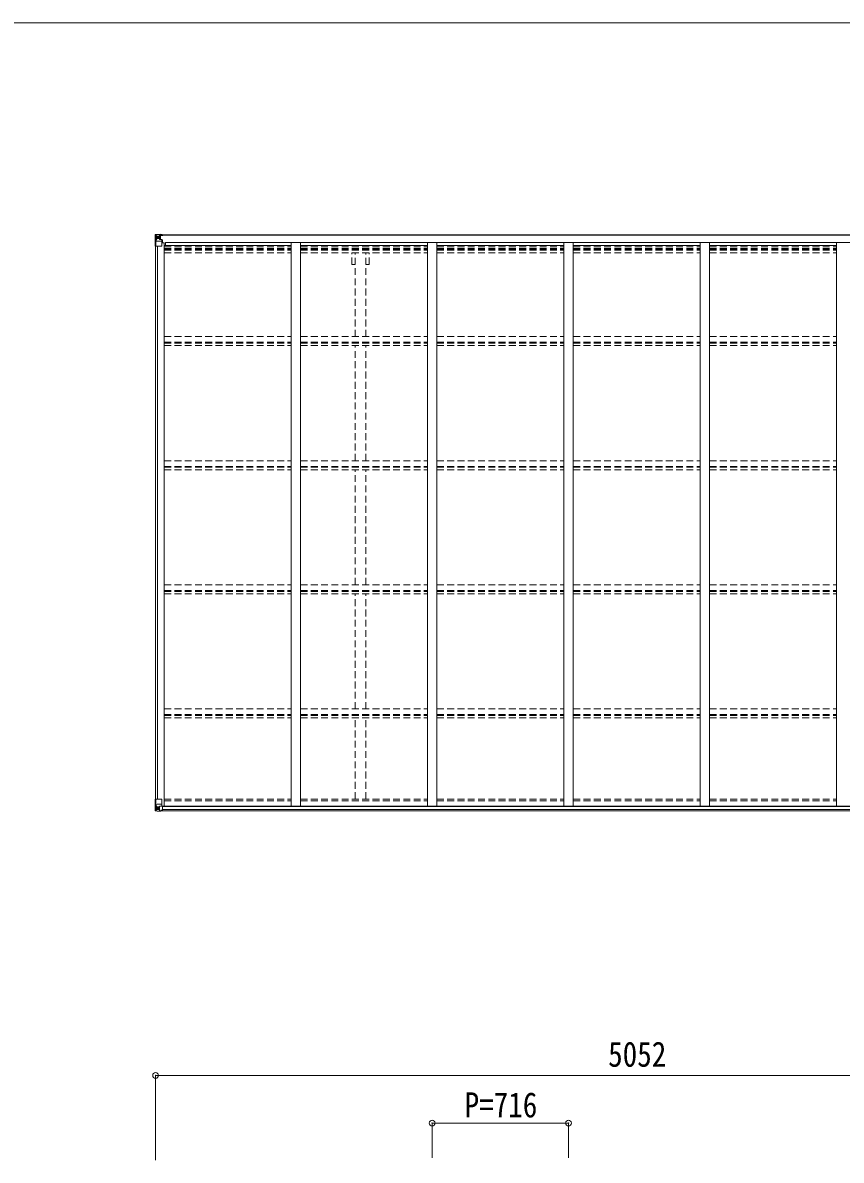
# Model space of a CAD drawing. Units: millimetres at full size, sheet at 1:30; details may follow other scales. Extents: x -8432 to 8432, y -5820 to 5820.
# Drawn here: x 89 to 4387, y -153 to 5820 of the extents above; entities that cross this region are included whole.
import ezdxf
from ezdxf.enums import TextEntityAlignment as Align

# ---------------------------------------------------------------- set-up
doc = ezdxf.new("R2010")
doc.units = ezdxf.units.MM
doc.header["$LTSCALE"] = 30
doc.header["$PDMODE"] = 32
doc.header["$PDSIZE"] = 30
doc.linetypes.add('DASHED1', pattern=[1.8, 1.2, -0.6])
for name, color, linetype, lineweight in [('0-3_ELV2', 4, 'Continuous', 9), ('0-4_TABLE1', 6, 'Continuous', 9), ('0-6_OTH_LINE', 6, 'Continuous', 9), ('F-0_240', 7, 'Continuous', 9)]:
    doc.layers.add(name, color=color, linetype=linetype, lineweight=lineweight)
doc.styles.add('ＭＳ ゴシック', font='')
doc.styles.get('ＭＳ ゴシック').set_extended_font_data('MS Gothic')

msp = doc.modelspace()

# ---------------------------------------------------------------- linework, layer by layer
at = {"layer": '0-3_ELV2'}
for p, q in [((808.62, 4706.8), (5817.62, 4706.8)), ((808.62, 4704.66), (5817.62, 4704.66)), ((832.12, 4664.69), (819.12, 4664.69)), ((832.12, 4664.69), (832.12, 1706.58)), ((839.62, 4651), (839.62, 4666.52)), ((839.62, 4666.52), (5786.62, 4666.52)), ((1498.12, 4666.5), (1498.12, 1706.58)), ((1548.12, 4666.5), (1548.12, 1706.58)), ((2214.12, 4666.5), (2214.12, 1706.58)), ((2264.12, 4666.5), (2264.12, 1706.58)), ((2930.12, 4666.5), (2930.12, 1706.58)), ((2980.12, 4666.5), (2980.12, 1706.58)), ((3646.12, 4666.5), (3646.12, 1706.58)), ((3696.12, 4666.5), (3696.12, 1706.58)), ((4362.12, 4666.5), (4362.12, 1706.58)), ((787.12, 4646.03), (787.12, 1742.6)), ((796.82, 4646.03), (796.82, 1742.6)), ((832.12, 4651), (1498.12, 4651)), ((1548.12, 4651), (2214.12, 4651)), ((2264.12, 4651), (2930.12, 4651)), ((2980.12, 4651), (3646.12, 4651)), ((3696.12, 4651), (4362.12, 4651)), ((811.85, 1706.58), (5814.38, 1706.58)), ((813.62, 1680.8), (5812.62, 1680.8)), ((823.62, 1704.31), (5802.62, 1704.31)), ((823.62, 1688.7), (5802.62, 1688.7))]:
    msp.add_line(p, q, dxfattribs=at)
at = {"layer": '0-3_ELV2', "linetype": 'DASHED1'}
for p, q in [((832.12, 4642.61), (1498.12, 4642.61)), ((832.12, 4634.41), (1498.12, 4634.41)), ((832.12, 4630.48), (1498.12, 4630.48)), ((832.12, 4625.4), (1498.12, 4625.4)), ((832.12, 4612.39), (1498.12, 4612.39)), ((1548.12, 4642.61), (2214.12, 4642.61)), ((1548.12, 4634.41), (2214.12, 4634.41)), ((1548.12, 4630.48), (2214.12, 4630.48)), ((1548.12, 4625.4), (2214.12, 4625.4)), ((1548.12, 4612.39), (2214.12, 4612.39)), ((1817.92, 4550.8), (1817.92, 4611.2)), ((1835.62, 4171.81), (1835.62, 4611.2)), ((1890.62, 4171.81), (1890.62, 4611.2)), ((1908.32, 4550.8), (1908.32, 4611.2)), ((2264.12, 4642.61), (2930.12, 4642.61)), ((2264.12, 4634.41), (2930.12, 4634.41)), ((2264.12, 4630.48), (2930.12, 4630.48)), ((2264.12, 4625.4), (2930.12, 4625.4)), ((2264.12, 4612.39), (2930.12, 4612.39)), ((2980.12, 4642.61), (3646.12, 4642.61)), ((2980.12, 4634.41), (3646.12, 4634.41)), ((2980.12, 4630.48), (3646.12, 4630.48)), ((2980.12, 4625.4), (3646.12, 4625.4)), ((2980.12, 4612.39), (3646.12, 4612.39)), ((3696.12, 4642.61), (4362.12, 4642.61)), ((3696.12, 4634.41), (4362.12, 4634.41)), ((3696.12, 4630.48), (4362.12, 4630.48)), ((3696.12, 4625.4), (4362.12, 4625.4)), ((3696.12, 4612.39), (4362.12, 4612.39)), ((1817.92, 4550.8), (1835.62, 4550.8)), ((1890.62, 4550.8), (1908.32, 4550.8)), ((832.12, 4171.81), (1498.08, 4171.81)), ((832.12, 4142.07), (1498.08, 4142.07)), ((832.12, 4137.52), (1498.08, 4137.52)), ((832.12, 4124.51), (1498.08, 4124.51)), ((1548.12, 4171.81), (2214.08, 4171.81)), ((1548.12, 4142.07), (2214.08, 4142.07)), ((1548.12, 4137.52), (2214.08, 4137.52)), ((1548.12, 4124.51), (2214.08, 4124.51)), ((1835.62, 3520.15), (1835.62, 4124.51)), ((1890.62, 3520.15), (1890.62, 4124.51)), ((2264.12, 4171.81), (2930.08, 4171.81)), ((2264.12, 4142.07), (2930.08, 4142.07)), ((2264.12, 4137.52), (2930.08, 4137.52)), ((2264.12, 4124.51), (2930.08, 4124.51)), ((2980.12, 4171.81), (3646.08, 4171.81)), ((2980.12, 4142.07), (3646.08, 4142.07)), ((2980.12, 4137.52), (3646.08, 4137.52)), ((2980.12, 4124.51), (3646.08, 4124.51)), ((3696.12, 4171.81), (4362.08, 4171.81)), ((3696.12, 4142.07), (4362.08, 4142.07)), ((3696.12, 4137.52), (4362.08, 4137.52)), ((3696.12, 4124.51), (4362.08, 4124.51)), ((832.12, 3520.15), (1498.08, 3520.15)), ((832.12, 3490.41), (1498.08, 3490.41)), ((832.12, 3485.86), (1498.08, 3485.86)), ((832.12, 3472.85), (1498.08, 3472.85)), ((1548.12, 3520.15), (2214.08, 3520.15)), ((1548.12, 3490.41), (2214.08, 3490.41)), ((1548.12, 3485.86), (2214.08, 3485.86)), ((1548.12, 3472.85), (2214.08, 3472.85)), ((1835.62, 2868.48), (1835.62, 3471.78)), ((1890.62, 2868.48), (1890.62, 3471.78)), ((2264.12, 3520.15), (2930.08, 3520.15)), ((2264.12, 3490.41), (2930.08, 3490.41)), ((2264.12, 3485.86), (2930.08, 3485.86)), ((2264.12, 3472.85), (2930.08, 3472.85)), ((2980.12, 3520.15), (3646.08, 3520.15)), ((2980.12, 3490.41), (3646.08, 3490.41)), ((2980.12, 3485.86), (3646.08, 3485.86)), ((2980.12, 3472.85), (3646.08, 3472.85)), ((3696.12, 3520.15), (4362.08, 3520.15)), ((3696.12, 3490.41), (4362.08, 3490.41)), ((3696.12, 3485.86), (4362.08, 3485.86)), ((3696.12, 3472.85), (4362.08, 3472.85)), ((832.12, 2868.48), (1498.08, 2868.48)), ((1548.12, 2868.48), (2214.08, 2868.48)), ((2264.12, 2868.48), (2930.08, 2868.48)), ((2980.12, 2868.48), (3646.08, 2868.48)), ((3696.12, 2868.48), (4362.08, 2868.48)), ((832.12, 2838.75), (1498.08, 2838.75)), ((832.12, 2834.2), (1498.08, 2834.2)), ((832.12, 2821.19), (1498.08, 2821.19)), ((1548.12, 2838.75), (2214.08, 2838.75)), ((1548.12, 2834.2), (2214.08, 2834.2)), ((1548.12, 2821.19), (2214.08, 2821.19)), ((1835.62, 2216.82), (1835.62, 2820.12)), ((1890.62, 2216.82), (1890.62, 2820.12)), ((2264.12, 2838.75), (2930.08, 2838.75)), ((2264.12, 2834.2), (2930.08, 2834.2)), ((2264.12, 2821.19), (2930.08, 2821.19)), ((2980.12, 2838.75), (3646.08, 2838.75)), ((2980.12, 2834.2), (3646.08, 2834.2)), ((2980.12, 2821.19), (3646.08, 2821.19)), ((3696.12, 2838.75), (4362.08, 2838.75)), ((3696.12, 2834.2), (4362.08, 2834.2)), ((3696.12, 2821.19), (4362.08, 2821.19)), ((832.12, 2216.82), (1498.08, 2216.82)), ((1548.12, 2216.82), (2214.08, 2216.82)), ((2264.12, 2216.82), (2930.08, 2216.82)), ((2980.12, 2216.82), (3646.08, 2216.82)), ((3696.12, 2216.82), (4362.08, 2216.82)), ((832.12, 2187.09), (1498.08, 2187.09)), ((832.12, 2182.54), (1498.08, 2182.54)), ((832.12, 2169.53), (1498.08, 2169.53)), ((1548.12, 2187.09), (2214.08, 2187.09)), ((1548.12, 2182.54), (2214.08, 2182.54)), ((1548.12, 2169.53), (2214.08, 2169.53)), ((1835.62, 1743.55), (1835.62, 2168.46)), ((1890.62, 1743.55), (1890.62, 2168.46)), ((2264.12, 2187.09), (2930.08, 2187.09)), ((2264.12, 2182.54), (2930.08, 2182.54)), ((2264.12, 2169.53), (2930.08, 2169.53)), ((2980.12, 2187.09), (3646.08, 2187.09)), ((2980.12, 2182.54), (3646.08, 2182.54)), ((2980.12, 2169.53), (3646.08, 2169.53)), ((3696.12, 2187.09), (4362.08, 2187.09)), ((3696.12, 2182.54), (4362.08, 2182.54)), ((3696.12, 2169.53), (4362.08, 2169.53)), ((832.12, 1742.75), (1498.12, 1742.75)), ((832.12, 1734.4), (1498.12, 1734.4)), ((1548.12, 1742.75), (2214.12, 1742.75)), ((1548.12, 1734.4), (2214.12, 1734.4)), ((2264.12, 1742.75), (2930.12, 1742.75)), ((2264.12, 1734.4), (2930.12, 1734.4)), ((2980.12, 1742.75), (3646.12, 1742.75)), ((2980.12, 1734.4), (3646.12, 1734.4)), ((3696.12, 1742.75), (4362.12, 1742.75)), ((3696.12, 1734.4), (4362.12, 1734.4))]:
    msp.add_line(p, q, dxfattribs=at)
at = {"layer": '0-4_TABLE1'}
for p, q in [((785.12, 4706.74), (785.12, 4646.03)), ((813.62, 4709.43), (786.06, 4707.74)), ((786.06, 4707.7), (786.06, 4707.74)), ((795.02, 4708.13), (787.1, 4707.66)), ((787.96, 4706.69), (787.96, 4706.62)), ((787.96, 4646.03), (787.96, 4706.62)), ((788.51, 4672.91), (792.65, 4685)), ((788.51, 4672.91), (795.12, 4672.7)), ((791.93, 4703.24), (789.19, 4706.91)), ((792.78, 4699.73), (795.12, 4699.79)), ((792.78, 4686.26), (792.78, 4699.73)), ((795.12, 4686.23), (792.78, 4686.26)), ((807.12, 4708.92), (795.12, 4708.13)), ((808.62, 4699.79), (795.12, 4699.79)), ((808.62, 4686.23), (795.12, 4686.23)), ((795.12, 4686.23), (795.12, 4686.23)), ((795.12, 4672.7), (819.12, 4672.7)), ((800.6, 4692.59), (800.6, 4691.63)), ((807.12, 4682.94), (807.12, 4709.03)), ((807.12, 4708.15), (813.62, 4708.55)), ((808.62, 4703.33), (807.12, 4703.33)), ((807.94, 4682.68), (818.29, 4681.02)), ((807.94, 4682.04), (807.94, 4682.68)), ((818.29, 4680.39), (807.94, 4682.04)), ((813.62, 4707.62), (808.62, 4707.53)), ((817.12, 4702.97), (808.62, 4702.97)), ((812.62, 4698.03), (808.62, 4698.03)), ((812.62, 4689.83), (808.62, 4689.83)), ((808.72, 4701.66), (812.62, 4701.66)), ((809.11, 4702.04), (819.12, 4702.12)), ((809.11, 4701.87), (809.11, 4702.04)), ((824.12, 4702), (809.11, 4701.87)), ((809.12, 4703.99), (809.12, 4702.04)), ((817.12, 4703.99), (809.12, 4703.99)), ((817.12, 4703.97), (809.12, 4703.97)), ((812.62, 4681.93), (812.62, 4701.9)), ((813.62, 4706.8), (813.62, 4709.43)), ((817.12, 4702.97), (817.12, 4704.66)), ((818.29, 4681.02), (818.29, 4680.39)), ((818.57, 4680.95), (823.62, 4680.9)), ((818.62, 4707.23), (818.62, 4706.8)), ((818.92, 4707.23), (818.62, 4707.23)), ((818.92, 4707.23), (820.61, 4706.8)), ((819.12, 4703.73), (825.12, 4703.73)), ((819.12, 4647.03), (819.12, 4680.13)), ((823.62, 4679.18), (819.12, 4679.16)), ((823.62, 4669.03), (819.12, 4669.03)), ((822.62, 4680.91), (822.62, 4679.18)), ((823.62, 4664.69), (823.62, 4680.9)), ((824.12, 4704.66), (824.12, 4703.73)), ((825.12, 4702.05), (825.12, 4704.66)), ((785.12, 4646.03), (818.12, 4646.03)), ((785.12, 1742.6), (818.12, 1742.6)), ((785.12, 1681.89), (785.12, 1742.6)), ((787.96, 1742.6), (787.96, 1682.01)), ((819.12, 1741.6), (819.12, 1708.5)), ((786.06, 1680.93), (786.06, 1680.89)), ((795.02, 1680.5), (787.1, 1680.97)), ((787.96, 1681.94), (787.96, 1682.01)), ((788.51, 1715.72), (795.12, 1715.93)), ((788.51, 1715.72), (792.65, 1703.63)), ((791.93, 1685.39), (789.19, 1681.72)), ((795.12, 1702.4), (792.78, 1702.37)), ((792.78, 1702.37), (792.78, 1688.9)), ((792.78, 1688.9), (795.12, 1688.84)), ((795.12, 1715.93), (819.12, 1715.93)), ((795.12, 1702.4), (795.12, 1702.4)), ((807.12, 1702.4), (795.12, 1702.4)), ((795.12, 1688.84), (807.12, 1688.84)), ((807.12, 1679.71), (795.12, 1680.5)), ((799.64, 1696.04), (799.64, 1697)), ((807.12, 1706.38), (813.62, 1706.38)), ((807.12, 1706.38), (807.12, 1679.6)), ((818.29, 1708.24), (807.94, 1706.59)), ((807.94, 1706.59), (807.94, 1706.38)), ((810.64, 1706.38), (818.29, 1707.61)), ((813.62, 1706.38), (822.62, 1706.35)), ((813.62, 1679.2), (813.62, 1685.14)), ((822.62, 1684.57), (813.62, 1684.52)), ((818.29, 1707.61), (818.29, 1708.24)), ((823.62, 1705.44), (823.62, 1685.29))]:
    msp.add_line(p, q, dxfattribs=at)
for points in [[(798.68, 4693.55), (797.72, 4693.55), (797.72, 4694.51), (798.68, 4694.51)], [(799.64, 4695.47), (799.64, 4696.43), (800.6, 4696.43), (800.6, 4695.47)], [(800.6, 4691.63), (799.64, 4691.63), (799.64, 4692.59)], [(801.56, 4694.51), (802.52, 4694.51), (802.52, 4693.55), (801.56, 4693.55)], [(813.62, 4708.03), (808.62, 4708.03), (808.62, 4682.57)], [(819.12, 4703.73), (819.12, 4702.11), (825.12, 4702.17)], [(786.06, 1680.89), (795.12, 1680.33), (813.62, 1679.2)], [(798.68, 1694.12), (797.72, 1694.12), (797.72, 1695.08), (798.68, 1695.08)], [(799.64, 1697), (800.6, 1697), (800.6, 1696.04)], [(800.6, 1693.16), (800.6, 1692.2), (799.64, 1692.2), (799.64, 1693.16)], [(801.56, 1695.08), (802.52, 1695.08), (802.52, 1694.12), (801.56, 1694.12)], [(823.62, 1685.29), (823.6, 1685.18), (813.62, 1685.14)]]:
    msp.add_lwpolyline(points, dxfattribs=at)
for centre in [(800.12, 4694.03), (800.12, 1694.6)]:
    msp.add_circle(centre, 5.3, dxfattribs=at)
for centre, radius, start, end in [((786.12, 4706.75), 1, 93.50017, 180.00079), ((786.12, 4706.74), 0.999, 93.4424, 179.95083), ((786.12, 4706.7), 0.999, 93.4424, 179.95083), ((787.27, 4720.35), 12.7, 269.24466, 275.10311), ((789.24, 4706.74), 1.28, 131.17831, 182.45895), ((798.68, 4695.47), 0.96, 270, 0), ((798.68, 4692.59), 0.96, 0, 90), ((801.56, 4695.47), 0.96, 180, 270), ((801.56, 4692.59), 0.96, 90, 180), ((808.05, 4683.61), 0.937, 182.32209, 263.26766), ((808.05, 4682.97), 0.937, 182.32209, 263.26766), ((809.12, 4704.49), 0.5, 179.99802, 269.99691), ((809.12, 4704.47), 0.5, 180.00109, 270.00109), ((809.12, 4701.54), 0.5, 90.52895, 180.04464), ((809.13, 4701.36), 0.513, 91.88028, 181.04707), ((818.18, 4680.09), 0.937, 2.32209, 83.26766), ((818.18, 4679.46), 0.937, 2.32209, 83.26766), ((824.25, 4709.69), 7.69, 268.96999, 276.43426), ((818.12, 4647.03), 1, 270, 0), ((818.12, 1741.6), 1, 0, 90), ((786.12, 1681.93), 0.999, 180.04917, 266.5576), ((786.12, 1681.89), 0.999, 180.04917, 266.5576), ((786.12, 1681.88), 1, 179.99921, 266.49983), ((787.27, 1668.28), 12.7, 84.89689, 90.75534), ((789.24, 1681.89), 1.28, 177.54105, 228.82169), ((798.68, 1696.04), 0.96, 270, 0), ((798.68, 1693.16), 0.96, 0, 90), ((801.56, 1696.04), 0.96, 180, 270), ((801.56, 1693.16), 0.96, 90, 180), ((808.05, 1705.66), 0.937, 96.73234, 129.06602), ((818.18, 1709.17), 0.937, 276.73234, 357.67791), ((818.18, 1708.54), 0.937, 276.73234, 357.67791)]:
    msp.add_arc(centre, radius, start, end, dxfattribs=at)
for centre, major_axis, ratio, start_param, end_param in [((987.06, 4720.05), (201, 12.36), 0.060933, 3.1373463, 3.1378449), ((788.06, 4707.82), (2, 0.12), 0.060933, 3.1378449, 4.2119296), ((789.23, 4675.26), (0.85, 2.32), 0.403757, 2.3087461, 3.2744049), ((788.25, 4704.72), (-0.02, 3), 0.466854, 5.5234897, 6.1575023), ((789.91, 4699.65), (0.03, 5), 0.573921, 4.7320603, 5.5159136), ((791.38, 4686.28), (0, 3), 0.468246, 4.2703918, 4.7058971), ((713.37, 4699.79), (81.75, 0), 0.061163, 0, 0.0007725), ((788.06, 1680.81), (2, -0.12), 0.060933, 2.0712557, 3.1453404), ((987.06, 1668.58), (201, -12.36), 0.060933, 3.1453404, 3.145839), ((789.23, 1713.37), (0.85, -2.32), 0.403757, 3.0087805, 3.9744392), ((788.25, 1683.91), (-0.02, -3), 0.466854, 0.125683, 0.7596956), ((789.91, 1688.98), (0.03, -5), 0.573921, 0.7672717, 1.551125), ((791.38, 1702.35), (0, -3), 0.468246, 1.5772882, 2.0127935), ((713.37, 1688.84), (81.75, 0), 0.061163, 6.2824128, 6.2831853), ((822.62, 1705.45), (1, -0.021), 0.906239, 0.0187047, 1.589501), ((822.62, 1685.28), (1, 0.012), 0.707053, 4.7036637, 6.124411)]:
    msp.add_ellipse(centre, major_axis=major_axis, ratio=ratio, start_param=start_param, end_param=end_param, dxfattribs=at)
at = {"layer": '0-6_OTH_LINE'}
for p, q in [((787.12, 292.23), (787.12, -153.18)), ((787.12, 292.23), (5839.12, 292.23)), ((2239.12, 42.23), (2239.12, -140.22)), ((2239.12, 42.23), (2955.12, 42.23)), ((2955.12, 42.23), (2955.12, -140.22))]:
    msp.add_line(p, q, dxfattribs=at)
for p in [(787.12, 292.23), (2239.12, 42.23), (2955.12, 42.23)]:
    msp.add_point(p, dxfattribs=at)
at = {"layer": 'F-0_240', "color": 5}
msp.add_line((-8432.06, 5820), (8007.94, 5820), dxfattribs=at)

# ---------------------------------------------------------------- texts
at = {"layer": '0-6_OTH_LINE', "color": 7, "style": 'ＭＳ ゴシック', "width": 0.85}
for s, p in [('5052', (3163.12, 298.23)), ('P=716', (2409.62, 32.23))]:
    msp.add_text(s, height=132, dxfattribs=at).set_placement(p, align=Align.BOTTOM_LEFT)

doc.saveas('drawing.dxf')
